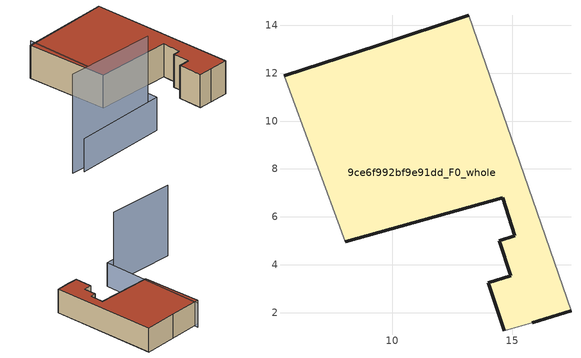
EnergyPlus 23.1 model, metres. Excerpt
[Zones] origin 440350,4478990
9ce6f992bf9e91dd_F0_whole
 floor ground (EU_floor_Construction): 17.46,2.07 13.19,14.43 9.42,13.17 5.47,11.89 8.04,4.97 14.61,6.8 15.1,5.2 14.47,5 14.93,3.55 14,3.25 14.66,1.23 15.84,1.57 z0
 wall outside (EU_wall_Construction): 17.46,2.07 15.84,1.57 / 14.66,1.23 14,3.25 14.93,3.55 14.47,5 15.1,5.2 14.61,6.8 8.04,4.97 / 5.47,11.89 9.42,13.17 13.19,14.43 z0:3
 wall adiabatic (EU_wall_Construction): 15.84,1.57 14.66,1.23 / 8.04,4.97 5.47,11.89 / 13.19,14.43 17.46,2.07 z0:3
 roof outside (EU_roof_Construction): 13.19,14.43 17.46,2.07 15.84,1.57 14.66,1.23 14,3.25 14.93,3.55 14.47,5 15.1,5.2 14.61,6.8 8.04,4.97 5.47,11.89 9.42,13.17 z3
shading: 0.87,-2.43 8.95,-0.37 z0:9; 5.83,12.5 9.91,-0.09 / 9.91,-0.09 1.75,-2.73 z0:3
[Building]
EU S2 Campaign: North Axis=0; Terrain=City; Solar Distribution=FullExterior
[Site:Location]
Madrid: Latitude=40.5; Longitude=-3.5; Time Zone=1; Elevation=609
[SizingPeriod:WeatherFileDays]
AnnualSizingPeriod: Begin Month=1; Begin Day of Month=1; End Month=12; End Day of Month=31; Day of Week for Start Day=Monday; Use Weather File Daylight Saving Period=No; Use Weather File Rain and Snow Indicators=No
[MATERIAL]
EU_InternalMass_Material: Roughness=MediumRough; Thickness=0.1; Conductivity=1; Density=1800; Specific Heat=900; Thermal Absorptance=0.9; Solar Absorptance=0.7; Visible Absorptance=0.7
[MATERIAL:NOMASS] Roughness=MediumRough; Thermal Absorptance=0.9; Solar Absorptance=0.7; Visible Absorptance=0.7
Name | Thermal Resistance
EU_wall_NoMass | 0.461255
EU_roof_NoMass | 0.289352
EU_floor_NoMass | 1.25
[CONSTRUCTION]
EU_wall_Construction: EU_wall_NoMass
EU_roof_Construction: EU_roof_NoMass
EU_floor_Construction: EU_floor_NoMass
EU_InternalMass_Construction: EU_InternalMass_Material
[ZONE]
9ce6f992bf9e91dd_F0_whole: Type=1; Multiplier=1; Ceiling Height=autocalculate; Volume=215.465; Floor Area=autocalculate; Part of Total Floor Area=Yes
[INTERNALMASS]
9ce6f992bf9e91dd_F0_whole_EU_InternalMass: Construction=EU_InternalMass_Construction; Zone or ZoneList=9ce6f992bf9e91dd_F0_whole; Surface Area=71.8175
[OTHEREQUIPMENT]
EU_Step8_InternalGain_9ce6f992bf9e91dd_F0_whole_f000: Fuel Type=Electricity; Zone or ZoneList or Space or SpaceList=9ce6f992bf9e91dd_F0_whole; Schedule=EU_Step8_GainSchedule_9ce6f992bf9e91dd_F0_whole_f000; Design Level Calculation Method=Watts/Area; Power per Zone Floor Area=1; Fraction Latent=0; Fraction Radiant=0; Fraction Lost=0; Carbon Dioxide Generation Rate=0; EndUse Subcategory=EU_Step8_InternalGains
[ZONEVENTILATION:DESIGNFLOWRATE]
EU_ConstantAir_9ce6f992bf9e91dd_F0_whole: Zone or ZoneList or Space or SpaceList=9ce6f992bf9e91dd_F0_whole; Schedule=EU_AlwaysOn; Design Flow Rate Calculation Method=AirChanges/Hour; Air Changes per Hour=0.64; Ventilation Type=Natural; Fan Pressure Rise=0; Fan Total Efficiency=1; Constant Term Coefficient=1; Temperature Term Coefficient=0; Velocity Term Coefficient=0; Velocity Squared Term Coefficient=0; Minimum Indoor Temperature=-100; Maximum Indoor Temperature=100; Delta Temperature=-100; Minimum Outdoor Temperature=-100; Maximum Outdoor Temperature=100; Maximum Wind Speed=40
[HVACTEMPLATE:THERMOSTAT]
EU_HeatOnly_9ce6f992bf9e91dd_F0_whole: Constant Heating Setpoint=20; Constant Cooling Setpoint=50
[HVACTEMPLATE:ZONE:IDEALLOADSAIRSYSTEM]
9ce6f992bf9e91dd_F0_whole: Template Thermostat=EU_HeatOnly_9ce6f992bf9e91dd_F0_whole; System Availability Schedule=EU_AlwaysOn; Maximum Heating Supply Air Temperature=50; Minimum Cooling Supply Air Temperature=13; Maximum Heating Supply Air Humidity Ratio=0.0156; Minimum Cooling Supply Air Humidity Ratio=0.0077; Heating Limit=NoLimit; Cooling Limit=NoLimit; Heating Availability Schedule=EU_AlwaysOn; Cooling Availability Schedule=EU_CoolingOff; Dehumidification Control Type=ConstantSensibleHeatRatio; Cooling Sensible Heat Ratio=0.7; Dehumidification Setpoint=60; Humidification Control Type=None; Humidification Setpoint=30; Outdoor Air Method=None; Outdoor Air Flow Rate per Person=0.00944; Outdoor Air Flow Rate per Zone Floor Area=0; Outdoor Air Flow Rate per Zone=0; Demand Controlled Ventilation Type=None; Outdoor Air Economizer Type=NoEconomizer; Heat Recovery Type=None; Sensible Heat Recovery Effectiveness=0.7; Latent Heat Recovery Effectiveness=0.65
[SIZING:ZONE]
9ce6f992bf9e91dd_F0_whole: Zone Cooling Design Supply Air Temperature Input Method=SupplyAirTemperature; Zone Cooling Design Supply Air Temperature=13; Zone Heating Design Supply Air Temperature Input Method=SupplyAirTemperature; Zone Heating Design Supply Air Temperature=50; Zone Cooling Design Supply Air Humidity Ratio=0.008; Zone Heating Design Supply Air Humidity Ratio=0.008; Cooling Design Air Flow Method=DesignDay; Cooling Design Air Flow Rate=0; Cooling Minimum Air Flow per Zone Floor Area=0.000762; Cooling Minimum Air Flow=0; Cooling Minimum Air Flow Fraction=0.2; Heating Design Air Flow Method=DesignDay; Heating Design Air Flow Rate=0; Heating Maximum Air Flow per Zone Floor Area=0.002032; Heating Maximum Air Flow=0.141576; Heating Maximum Air Flow Fraction=0.3; Account for Dedicated Outdoor Air System=No; Dedicated Outdoor Air System Control Strategy=NeutralSupplyAir; Dedicated Outdoor Air Low Setpoint Temperature for Design=autosize; Dedicated Outdoor Air High Setpoint Temperature for Design=autosize; Zone Load Sizing Method=Sensible Load Only No Latent Load; Zone Latent Cooling Design Supply Air Humidity Ratio Input Method=HumidityRatioDifference; Zone Cooling Design Supply Air Humidity Ratio Difference=0.005; Zone Latent Heating Design Supply Air Humidity Ratio Input Method=HumidityRatioDifference; Zone Humidification Design Supply Air Humidity Ratio Difference=0.005
[SCHEDULE:CONSTANT]
Name | Hourly Value
EU_AlwaysOn | 1
EU_CoolingOff | 0
[SCHEDULE:FILE]
EU_Step8_GainSchedule_9ce6f992bf9e91dd_F0_whole_f000: File=../../schedules/9ce6f992bf9e91dd/9ce6f992bf9e91dd_F0_whole_f000_gain.csv; Column Number=1; Rows to Skip at Top=0; Number of Hours of Data=8760; Column Separator=Comma; Interpolate to Timestep=No; Minutes per Item=60; Adjust Schedule for Daylight Savings=Yes
